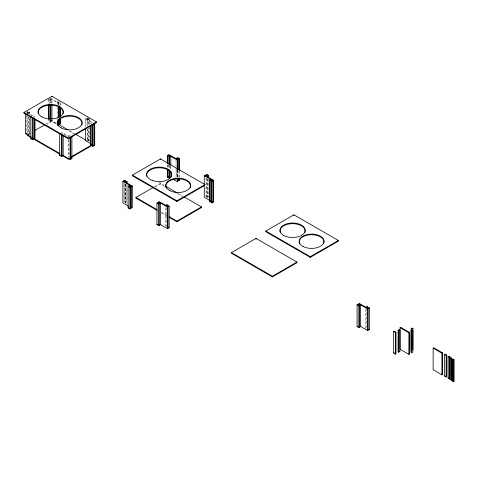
<?xml version="1.0" encoding="UTF-8"?>
<svg xmlns="http://www.w3.org/2000/svg" width="478" height="478" viewBox="0 0 478 478"><rect width="100%" height="100%" fill="white"/><g stroke="black" fill="none" stroke-linecap="round" stroke-linejoin="round"><path stroke-width="0.36" stroke-dasharray="2.39 1.79" d="M27.975 113.716L27.975 111.476L26.804 112.151L34.996 116.883L34.41 117.218L30.646 115.049M27.999 112.844L29.17 112.169L29.756 112.503L29.756 113.997M28.584 113.178L29.756 112.503M51.361 103.081L51.361 99.352L50.19 100.033L50.776 100.368L51.947 99.693L51.947 103.421M60.061 106.08L60.061 102.352L58.89 101.677L57.718 102.352L57.718 104.586M50.208 98.689L58.358 103.391L58.943 103.057L58.943 105.291M50.166 120.283L48.995 120.958L48.409 120.617L49.581 119.942L56.476 123.927L51.988 121.287L51.947 119.817M28.71 134.049L30 133.302M46.169 123.969L51.988 120.611L51.988 121.287L46.814 124.274M28.059 135.101L30 133.983M85.359 127.136L85.359 118.938L85.944 118.598L92.84 122.583M87.163 119.303L88.334 118.628L88.334 125.338M87.749 119.643L88.92 118.968L88.92 127.166M68.366 136.146L69.537 135.471L70.123 135.812L68.952 136.487M91.77 122.637L90.599 123.312L91.184 123.653M87.163 140.92L88.334 140.245L88.334 128.319M89.506 127.578L89.506 140.245L87.749 141.261L87.749 128.797M154.693 186.629L160.512 183.271L164.988 185.852M155.338 186.928L160.512 183.946L164.988 186.528M208.414 179.017L208.414 196.906L206.657 197.922L206.657 177.798M88.92 118.968L87.163 117.952L87.163 126.156M50.793 98.349L58.943 103.057M85.359 118.938L92.356 122.977M208.414 196.906L206.657 195.896L206.078 196.231L207.828 197.247L207.828 178.611M89.506 140.245L87.749 139.235L87.163 139.57L88.92 140.586L88.92 127.913M50.793 119.966L56.464 123.199M69.902 130.954L74.383 133.541M178.425 193.614L182.907 196.201M68.623 130.894L73.743 133.846M177.147 193.548L182.267 196.506M27.389 111.141L27.975 111.476M69.477 136.792L61.955 132.448L61.369 132.788L68.264 136.768M26.26 112.515L30.018 114.684M27.975 133.093L27.389 132.759L27.389 115.61M161.534 212.232L166.655 215.19M161.534 212.907L166.655 215.865M366.369 308.262L366.369 328.392M365.784 309.415L365.784 328.798M207.243 179.017L207.243 196.906M206.078 178.204L206.078 196.84M179.555 170.598L179.555 177.308M178.969 170.939L178.969 177.649M177.852 170.15L177.852 177.607M177.798 170.264L177.798 177.786M177.266 170.491L177.266 177.201M177.213 169.923L177.213 177.38M176.627 169.445L176.627 177.649M176.041 160.166L176.041 166.876M176.041 167.617L176.041 177.308M170.855 166.045L170.855 169.774M170.27 166.452L170.27 169.433M169.684 165.227L169.684 168.955M169.075 165.018L169.098 169.361M168.489 164.677L168.489 167.659M167.903 164.946L167.903 167.927M167.318 164.611L167.318 167.593M166.213 207.882L166.213 227.265M165.627 207.542L165.627 226.178M160.512 183.271L160.512 183.946M127.017 184.645L127.017 203.281L126.431 202.941L126.431 184.305M125.845 183.833L125.845 203.957M125.26 184.239L125.26 203.616M125.236 184.365L125.236 202.254L124.65 201.913L124.65 183.277M124.065 182.799L124.065 202.929M89.506 118.628L89.506 124.591M87.749 117.618L87.749 126.353M87.163 128.994L87.163 140.179M85.944 118.598L85.944 126.801M68.952 139.468L68.952 158.104M68.366 139.875L68.366 157.023M60.646 102.758L60.646 105.74M58.89 101.677L58.89 105.471M58.358 103.391L58.358 104.885M58.304 105.064L58.304 101.336L57.133 102.011L57.133 104.246M57.133 107.227L57.133 116.919M57.133 117.666L57.133 119.9M50.776 100.368L50.776 103.35M50.776 119.751L50.776 121.986L50.19 121.651L50.19 120.157M50.166 97.99L50.166 103.206M49.581 98.325L49.581 103.547M48.995 99.34L48.995 103.069M48.409 99L48.409 103.475M29.756 117.725L29.756 134.121L29.17 133.786L29.17 117.385M29.17 112.169L29.17 114.403M28.584 116.907L28.584 134.796M27.999 116.572L27.999 134.461M27.389 111.882L27.389 114.869M26.804 115.879L26.804 133.768M161.158 182.22A12.577 7.26 0 0 1 157.22 182.22"/><path stroke-width="0.72" d="M23.9 112.479L51.983 96.263L96.442 121.938L96.442 122.613L68.36 138.823L23.9 113.155L23.9 112.479L68.36 138.148L96.442 121.938M31.429 116.853L30.849 117.188L30.849 138.805L32.6 139.821L33.185 139.48L33.185 117.863L32.6 118.203L32.6 139.821M25.633 113.644L25.633 133.768L26.218 133.434L26.804 133.768M34.53 130.691L44.872 124.716M30.849 138.805L31.429 138.471M58.304 122.954L60.061 123.969L60.646 123.629L60.646 118.413M57.103 124.286L58.358 125.009L58.943 124.674L58.943 119.458M60.252 133.493L59.666 133.828L59.666 155.446L61.423 156.461L63.18 155.446L63.18 135.322M62.009 134.503L61.423 134.844L61.423 156.461M71.903 136.839L70.147 137.855L70.147 159.473L71.903 158.457L71.903 136.839L71.318 136.499M59.666 155.446L60.252 155.111M85.359 128.63L85.359 140.556L85.944 140.215M71.598 156.575L92.356 144.595L92.356 125.212M61.967 155.422L68.366 159.12L69.663 158.373M71.598 157.25L92.29 145.306M92.965 146.298L94.722 145.282L94.722 123.665L92.965 124.68L92.965 146.298L92.379 145.957L92.379 124.34M132.424 175.133L160.506 158.923L204.972 184.592L204.972 185.267L176.89 201.483L132.424 175.808L132.424 175.133L176.89 200.802L204.972 184.592M128.54 206.185L122.894 202.929L122.894 181.311L124.65 180.296L125.236 180.636L125.236 182.124M167.318 163.118L167.318 155.661L169.075 154.651L177.852 159.718L177.852 169.409M124.065 181.311L125.236 180.636M167.318 155.661L167.903 156.001L169.075 155.326L169.075 164.271M125.26 181.999L126.431 181.323L127.017 181.664L127.017 183.152M170.27 156.013L169.098 156.694L169.684 157.029L170.855 156.354L170.855 165.298M125.845 182.339L127.017 181.664M129.281 186.348L130.446 185.673L130.446 208.641L129.867 208.976L128.11 207.966L128.11 186.348L129.867 185.333M176.041 158.672L177.798 157.662L179.555 158.672L179.555 170.598M176.627 159.013L177.798 158.338L177.798 169.517M128.11 186.348L129.867 187.358L130.446 187.023L128.696 186.008M177.213 157.997L178.969 159.013L179.555 158.672M122.894 181.311L131.671 186.378L132.257 186.038L132.257 207.655L131.671 207.996L130.416 207.273M168.489 154.986L177.266 160.052L177.852 159.718M167.318 169.081L167.318 177.278L167.903 177.619L169.075 176.944M157.053 210.32L135.937 198.131L135.937 197.456L153.396 187.376M128.11 207.966L128.696 207.625M177.798 178.461L177.798 179.955L178.969 180.63L179.555 180.29L179.555 178.802M173.502 179.501L177.266 181.67L177.852 181.335L177.852 178.354M158.636 203.437L158.636 201.943L159.222 201.608L167.993 206.675L167.993 228.293M204.267 175.599L213.045 180.666L213.045 202.284L204.267 197.217L204.267 175.599L204.853 175.259L213.63 180.326L213.63 201.943L211.874 202.959L211.288 202.618L211.288 181.001L212.459 180.326M156.933 202.989L158.684 203.998L160.441 202.989L160.441 224.606L158.684 225.616L156.933 224.606L156.933 202.989L157.519 202.648L159.27 203.664L159.27 225.281L158.684 224.941M206.078 176.107L206.078 174.613L206.657 174.279L208.414 175.289L208.414 177.529M158.684 203.323L159.855 202.648M206.078 175.964L207.243 175.289M206.657 176.304L208.414 175.289M165.627 205.307L166.798 204.632L167.384 204.972L167.384 206.46M209.507 179.973L210.093 180.314L211.264 179.638L211.264 201.256L210.093 201.931L209.507 201.591L209.507 179.973L210.679 179.298M166.213 205.648L167.384 204.972M167.408 206.335L168.579 205.66L169.164 206L169.164 227.618L167.408 228.627L159.855 224.266M158.636 201.943L167.408 207.01L169.164 206M211.288 181.001L211.874 181.341L213.63 180.326M156.933 224.606L157.519 224.266M169.212 216.665L176.89 221.099L201.465 206.914L201.465 207.589L176.89 221.774L169.212 217.341M265.81 231.023L293.892 214.807L338.358 240.476L338.358 241.151L310.276 257.367L265.81 231.699L265.81 231.023L310.276 256.692L338.358 240.476M231.448 252.593L256.017 238.408L296.969 262.052L296.969 262.727L272.4 276.917L231.448 253.268L231.448 252.593L272.4 276.242L296.969 262.052M358.787 305.311L358.787 303.817L359.372 303.482L368.15 308.549L368.15 330.167M357.084 304.862L358.841 305.872L360.597 304.862L360.597 326.48L358.841 327.49L357.084 326.48L357.084 304.862L357.669 304.522L359.426 305.538L359.426 327.155M358.841 305.197L360.012 304.522M365.784 307.181L366.955 306.506L367.54 306.84L367.54 308.334M366.369 307.515L367.54 306.84M367.564 308.208L368.735 307.533L369.321 307.874L369.321 329.491L367.564 330.501L360.012 326.139M358.787 303.817L367.564 308.884L369.321 307.874M357.084 326.48L357.669 326.139M400.104 327.675L400.689 327.334L409.467 332.401L409.467 354.019L408.881 354.359L400.104 349.293L400.104 327.675L408.881 332.742L409.467 332.401M393.651 331.463L394.236 331.123L395.993 332.138L395.993 353.756L395.408 354.09L393.651 353.081L393.651 331.463L395.408 332.473L395.993 332.138M398.114 330.238L399.279 329.563L399.865 329.898L399.865 351.515L398.694 352.19L398.114 351.856L398.114 330.238L398.694 330.573L399.865 329.898M411.2 350.29L411.2 328.673L412.365 327.998L412.95 328.332L412.95 349.95M411.2 328.673L411.779 329.007L412.95 328.332M411.074 330.8L412.245 330.119L412.831 330.459L412.831 352.077L411.66 352.752L411.074 352.417L411.074 330.8L411.66 331.135L412.831 330.459M393.651 353.081L394.236 352.74M433.14 348.133L433.725 347.793L442.503 352.86L442.503 374.477L441.917 374.818L433.14 369.751L433.14 348.133L441.917 353.2L442.503 352.86M444.415 354.395L445 354.055L446.751 355.07L446.751 376.688L446.165 377.028L444.415 376.013L444.415 354.395L446.165 355.411L446.751 355.07M448.131 356.624L448.717 356.283L449.888 356.958L449.888 378.576L449.302 378.917L448.131 378.241L448.131 356.624L449.302 357.299L449.888 356.958M450.168 357.962L450.754 357.628L451.925 358.303L451.925 379.92L451.34 380.255L450.168 379.58L450.168 357.962L451.34 358.637L451.925 358.303M452.343 359.444L452.929 359.103L454.1 359.779L454.1 381.396L453.514 381.737L452.343 381.062L452.343 359.444L453.514 360.119L454.1 359.779M444.415 376.013L445 375.672M448.131 378.241L448.717 377.901M450.168 379.58L450.754 379.245M452.343 381.062L452.929 380.721M206.078 174.613L207.828 175.629L207.828 177.864M168.489 176.603L169.744 177.332M58.382 124.304L67.984 129.849M75.022 133.912L85.903 140.191M165.627 186.223L177.147 192.873M184.185 196.936L201.465 206.914M85.359 140.556L90.999 143.812M123.479 180.971L132.257 186.038M368.735 329.151L369.321 329.491M71.318 158.116L71.903 158.457M70.147 158.798L70.732 159.132L70.732 137.515M25.633 133.768L31.273 137.025M32.528 137.754L60.049 153.641M62.594 155.111L70.147 159.473M135.937 197.456L157.053 209.645M31.255 137.688L27.413 135.471L27.413 134.796M32.534 138.429L60.049 154.316M399.279 351.181L399.865 351.515M168.579 227.277L169.164 227.618M453.514 360.119L453.514 381.737M451.34 358.637L451.34 380.255M449.302 357.299L449.302 378.917M446.165 355.411L446.165 377.028M441.917 353.2L441.917 374.818M411.779 329.007L411.779 331.248M411.66 331.135L411.66 352.752M408.881 332.742L408.881 354.359M398.694 330.573L398.694 352.19M395.408 332.473L395.408 354.09M367.564 308.884L367.564 330.501M358.841 305.872L358.841 327.49M310.276 256.692L310.276 257.367M293.892 214.807L293.892 215.482M272.4 276.242L272.4 276.917M256.017 238.408L256.017 239.084M211.874 181.341L211.874 202.959M210.093 180.314L210.093 201.931M178.969 159.013L178.969 170.192M178.969 178.39L178.969 180.63M177.266 160.052L177.266 168.997M177.266 178.688L177.266 181.67M176.89 200.802L176.89 201.483M176.89 221.099L176.89 221.774M170.855 172.008L170.855 177.224M169.684 157.029L169.684 164.486M169.684 171.19L169.684 178.647L169.098 178.312L169.098 170.108M167.903 156.001L167.903 163.458M167.903 169.421L167.903 177.619M167.408 207.01L167.408 228.627M160.506 158.923L160.506 159.598M158.684 203.998L158.684 225.616M131.671 186.378L131.671 207.996M129.867 187.358L129.867 208.976M94.136 124.005L94.136 145.623M91.184 125.14L91.184 145.27L90.599 144.93L90.599 125.553M68.36 138.148L68.36 138.823M68.366 158.445L68.366 159.12M62.009 135.25L62.009 156.121M60.646 107.974L60.646 116.178M60.061 107.568L60.061 116.513M60.061 118.006L60.061 123.969M58.943 106.038L58.943 117.218M58.89 106.893L58.89 117.331M58.89 119.566L58.89 123.294M58.358 106.373L58.358 117.558M58.358 120.54L58.358 125.009M51.983 96.263L51.983 96.938M51.947 104.909L51.947 119.076M50.776 104.843L50.776 119.004M50.166 104.628L50.166 119.536M48.995 104.557L48.995 119.464M48.409 104.969L48.409 119.13M34.996 119.118L34.996 138.501L34.41 138.835L34.41 118.711M280.431 232.816A12.577 7.26 0 0 1 292.578 223.674A12.577 7.26 0 0 1 304.725 232.816M299.724 244.013A12.41 7.164 0 0 1 311.148 234.752A12.41 7.164 0 0 1 323.684 243.517M146.806 176.31A12.577 7.26 0 0 1 159.192 167.79A12.577 7.26 0 0 1 171.572 176.31M166.338 188.129A12.41 7.164 0 0 1 177.762 178.868A12.41 7.164 0 0 1 190.298 187.633M38.282 113.656A12.577 7.26 0 0 1 50.668 105.13A12.577 7.26 0 0 1 63.048 113.656M82.073 123.736A12.41 7.164 0 0 1 81.774 124.979M57.814 125.469A12.41 7.164 0 0 1 67.619 116.303A12.41 7.164 0 0 1 82.085 123.115M283.687 235.397A12.577 7.26 0 0 0 304.725 232.141A12.577 7.26 0 0 0 289.321 223.25A12.577 7.26 0 0 0 283.687 235.397M303.136 246.481A12.41 7.164 0 0 0 323.684 242.842A12.41 7.164 0 0 0 307.952 234.387A12.41 7.164 0 0 0 303.136 246.481M152.9 180.66A12.577 7.26 0 0 0 171.763 174.374A12.577 7.26 0 0 0 152.9 168.089A12.577 7.26 0 0 0 152.9 180.66M169.75 190.597A12.41 7.164 0 0 0 190.298 186.958A12.41 7.164 0 0 0 174.566 178.503A12.41 7.164 0 0 0 169.75 190.597M41.771 116.853A12.577 7.26 0 0 0 62.815 113.597A12.577 7.26 0 0 0 47.412 104.706A12.577 7.26 0 0 0 41.771 116.853M61.22 127.937A12.41 7.164 0 0 0 81.774 124.304A12.41 7.164 0 0 0 66.042 115.843A12.41 7.164 0 0 0 61.22 127.937"/></g></svg>
